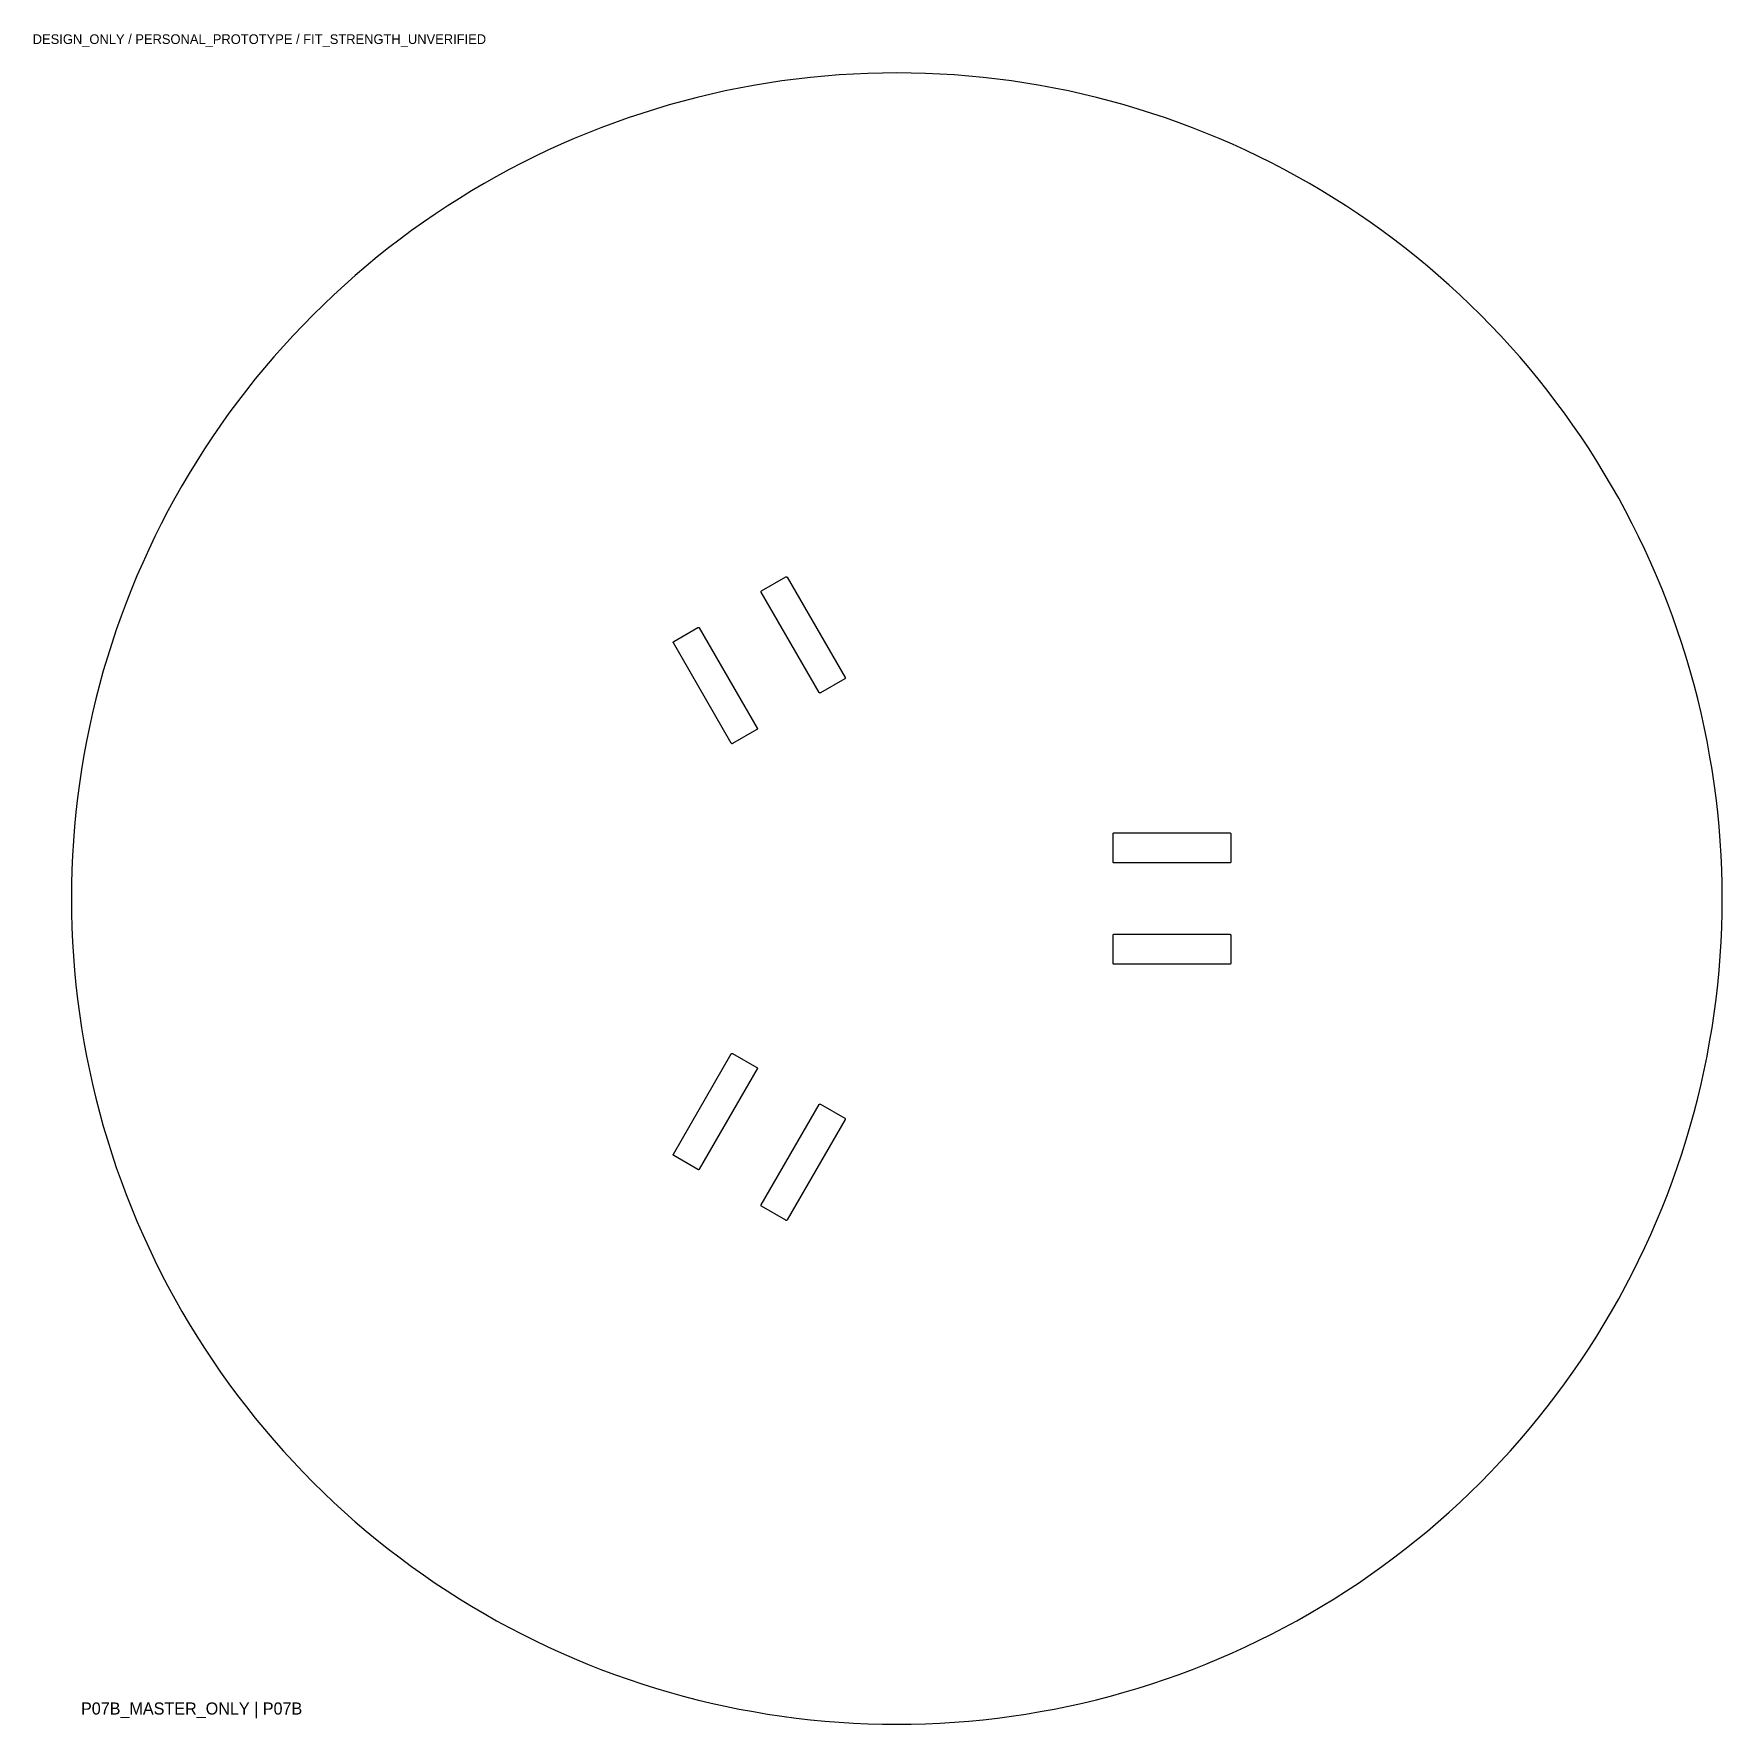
# Model space of a CAD drawing. Header units: millimetres. Extents: x 2 to 352, y 10 to 360.
import ezdxf

# ---------------------------------------------------------------- set-up
doc = ezdxf.new("R2010")
doc.units = ezdxf.units.MM
for name, color, linetype in [('ANNOTATION_NOT_CUT', 7, 'Continuous'), ('CUT_INNER', 3, 'Continuous'), ('CUT_OUTER', 1, 'Continuous')]:
    doc.layers.add(name, color=color, linetype=linetype)

msp = doc.modelspace()

# ---------------------------------------------------------------- linework, layer by layer
at = {"layer": 'CUT_INNER'}
for points in [[(170.294126, 226.735431), (170.303029, 226.697248), (170.304312, 226.658063), (170.297926, 226.619379), (170.284115, 226.582685), (170.263411, 226.549391), (170.23661, 226.520775), (170.20474, 226.497938), (165.181793, 223.597938), (165.146081, 223.581757), (165.107898, 223.572854), (165.068712, 223.571571), (165.030029, 223.577958), (164.993335, 223.591769), (164.960041, 223.612473), (164.931425, 223.639274), (164.908588, 223.671143), (152.908588, 244.455753), (152.892407, 244.491465), (152.883504, 244.529648), (152.882221, 244.568833), (152.888608, 244.607517), (152.902419, 244.644211), (152.923122, 244.677505), (152.949924, 244.706121), (152.981793, 244.728958), (158.00474, 247.628958), (158.040453, 247.645139), (158.078635, 247.654042), (158.117821, 247.655325), (158.156504, 247.648938), (158.193198, 247.635127), (158.226493, 247.614424), (158.255108, 247.587622), (158.277945, 247.555753), (170.277945, 226.771143)], [(152.107593, 216.235431), (152.116496, 216.197248), (152.117779, 216.158063), (152.111392, 216.119379), (152.097581, 216.082685), (152.076878, 216.049391), (152.050076, 216.020775), (152.018207, 215.997938), (146.99526, 213.097938), (146.959547, 213.081757), (146.921365, 213.072854), (146.882179, 213.071571), (146.843496, 213.077958), (146.806802, 213.091769), (146.773507, 213.112473), (146.744892, 213.139274), (146.722055, 213.171143), (134.722055, 233.955753), (134.705874, 233.991465), (134.696971, 234.029648), (134.695688, 234.068833), (134.702074, 234.107517), (134.715885, 234.144211), (134.736589, 234.177505), (134.76339, 234.206121), (134.79526, 234.228958), (139.818207, 237.128958), (139.853919, 237.145139), (139.892102, 237.154042), (139.931288, 237.155325), (139.969971, 237.148938), (140.006665, 237.135127), (140.039959, 237.114424), (140.068575, 237.087622), (140.091412, 237.055753), (152.091412, 216.271143)], [(226, 188.4), (225.960982, 188.403843), (225.923463, 188.415224), (225.888886, 188.433706), (225.858579, 188.458579), (225.833706, 188.488886), (225.815224, 188.523463), (225.803843, 188.560982), (225.8, 188.6), (225.8, 194.4), (225.803843, 194.439018), (225.815224, 194.476537), (225.833706, 194.511114), (225.858579, 194.541421), (225.888886, 194.566294), (225.923463, 194.584776), (225.960982, 194.596157), (226, 194.6), (250, 194.6), (250.039018, 194.596157), (250.076537, 194.584776), (250.111114, 194.566294), (250.141421, 194.541421), (250.166294, 194.511114), (250.184776, 194.476537), (250.196157, 194.439018), (250.2, 194.4), (250.2, 188.6), (250.196157, 188.560982), (250.184776, 188.523463), (250.166294, 188.488886), (250.141421, 188.458579), (250.111114, 188.433706), (250.076537, 188.415224), (250.039018, 188.403843), (250, 188.4)], [(225.960982, 167.403843), (225.923463, 167.415224), (225.888886, 167.433706), (225.858579, 167.458579), (225.833706, 167.488886), (225.815224, 167.523463), (225.803843, 167.560982), (225.8, 167.6), (225.8, 173.4), (225.803843, 173.439018), (225.815224, 173.476537), (225.833706, 173.511114), (225.858579, 173.541421), (225.888886, 173.566294), (225.923463, 173.584776), (225.960982, 173.596157), (226, 173.6), (250, 173.6), (250.039018, 173.596157), (250.076537, 173.584776), (250.111114, 173.566294), (250.141421, 173.541421), (250.166294, 173.511114), (250.184776, 173.476537), (250.196157, 173.439018), (250.2, 173.4), (250.2, 167.6), (250.196157, 167.560982), (250.184776, 167.523463), (250.166294, 167.488886), (250.141421, 167.458579), (250.111114, 167.433706), (250.076537, 167.415224), (250.039018, 167.403843), (250, 167.4), (226, 167.4)], [(146.744892, 148.860726), (146.773507, 148.887527), (146.806802, 148.908231), (146.843496, 148.922042), (146.882179, 148.928429), (146.921365, 148.927146), (146.959547, 148.918243), (146.99526, 148.902062), (152.018207, 146.002062), (152.050076, 145.979225), (152.076878, 145.950609), (152.097581, 145.917315), (152.111392, 145.880621), (152.117779, 145.841937), (152.116496, 145.802752), (152.107593, 145.764569), (152.091412, 145.728857), (140.091412, 124.944247), (140.068575, 124.912378), (140.039959, 124.885576), (140.006665, 124.864873), (139.969971, 124.851062), (139.931288, 124.844675), (139.892102, 124.845958), (139.853919, 124.854861), (139.818207, 124.871042), (134.79526, 127.771042), (134.76339, 127.793879), (134.736589, 127.822495), (134.715885, 127.855789), (134.702074, 127.892483), (134.695688, 127.931167), (134.696971, 127.970352), (134.705874, 128.008535), (134.722055, 128.044247), (146.722055, 148.828857)], [(164.908588, 138.328857), (164.931425, 138.360726), (164.960041, 138.387527), (164.993335, 138.408231), (165.030029, 138.422042), (165.068712, 138.428429), (165.107898, 138.427146), (165.146081, 138.418243), (165.181793, 138.402062), (170.20474, 135.502062), (170.23661, 135.479225), (170.263411, 135.450609), (170.284115, 135.417315), (170.297926, 135.380621), (170.304312, 135.341937), (170.303029, 135.302752), (170.294126, 135.264569), (170.277945, 135.228857), (158.277945, 114.444247), (158.255108, 114.412378), (158.226493, 114.385576), (158.193198, 114.364873), (158.156504, 114.351062), (158.117821, 114.344675), (158.078635, 114.345958), (158.040453, 114.354861), (158.00474, 114.371042), (152.981793, 117.271042), (152.949924, 117.293879), (152.923122, 117.322495), (152.902419, 117.355789), (152.888608, 117.392483), (152.882221, 117.431167), (152.883504, 117.470352), (152.892407, 117.508535), (152.908588, 117.544247)]]:
    msp.add_lwpolyline(points, close=True, dxfattribs=at)
at = {"layer": 'CUT_OUTER'}
msp.add_lwpolyline([(351.973956, 178.015638), (352, 181), (351.973956, 183.984362), (351.895831, 186.967814), (351.76565, 189.949449), (351.583453, 192.928357), (351.349293, 195.903632), (351.063244, 198.874367), (350.725392, 201.839658), (350.33584, 204.7986), (349.894706, 207.750294), (349.402126, 210.693838), (348.858248, 213.628338), (348.26324, 216.552899), (347.617281, 219.46663), (346.920569, 222.368644), (346.173316, 225.258057), (345.37575, 228.133988), (344.528113, 230.995562), (343.630664, 233.841906), (342.683676, 236.672154), (341.687438, 239.485445), (340.642253, 242.280919), (339.548439, 245.057727), (338.40633, 247.815023), (337.216273, 250.551966), (335.978632, 253.267723), (334.693782, 255.961466), (333.362116, 258.632375), (331.984038, 261.279637), (330.55997, 263.902445), (329.090344, 266.5), (327.575608, 269.071511), (326.016224, 271.616194), (324.412667, 274.133275), (322.765425, 276.621986), (321.075, 279.081571), (319.341906, 281.511278), (317.566672, 283.910369), (315.749839, 286.278112), (313.891959, 288.613787), (311.9936, 290.916681), (310.055338, 293.186094), (308.077765, 295.421334), (306.061483, 297.62172), (304.007106, 299.786581), (301.91526, 301.91526), (299.786581, 304.007106), (297.62172, 306.061483), (295.421334, 308.077765), (293.186094, 310.055338), (290.916681, 311.9936), (288.613787, 313.891959), (286.278112, 315.749839), (283.910369, 317.566672), (281.511278, 319.341906), (279.081571, 321.075), (276.621986, 322.765425), (274.133275, 324.412667), (271.616194, 326.016224), (269.071511, 327.575608), (266.5, 329.090344), (263.902445, 330.55997), (261.279637, 331.984038), (258.632375, 333.362116), (255.961466, 334.693782), (253.267723, 335.978632), (250.551966, 337.216273), (247.815023, 338.40633), (245.057727, 339.548439), (242.280919, 340.642253), (239.485445, 341.687438), (236.672154, 342.683676), (233.841906, 343.630664), (230.995562, 344.528113), (228.133988, 345.37575), (225.258057, 346.173316), (222.368644, 346.920569), (219.46663, 347.617281), (216.552899, 348.26324), (213.628338, 348.858248), (210.693838, 349.402126), (207.750294, 349.894706), (204.7986, 350.33584), (201.839658, 350.725392), (198.874367, 351.063244), (195.903632, 351.349293), (192.928357, 351.583453), (189.949449, 351.76565), (186.967814, 351.895831), (183.984362, 351.973956), (181, 352), (178.015638, 351.973956), (175.032186, 351.895831), (172.050551, 351.76565), (169.071643, 351.583453), (166.096368, 351.349293), (163.125633, 351.063244), (160.160342, 350.725392), (157.2014, 350.33584), (154.249706, 349.894706), (151.306162, 349.402126), (148.371662, 348.858248), (145.447101, 348.26324), (142.53337, 347.617281), (139.631356, 346.920569), (136.741943, 346.173316), (133.866012, 345.37575), (131.004438, 344.528113), (128.158094, 343.630664), (125.327846, 342.683676), (122.514555, 341.687438), (119.719081, 340.642253), (116.942273, 339.548439), (114.184977, 338.40633), (111.448034, 337.216273), (108.732277, 335.978632), (106.038534, 334.693782), (103.367625, 333.362116), (100.720363, 331.984038), (98.097555, 330.55997), (95.5, 329.090344), (92.928489, 327.575608), (90.383806, 326.016224), (87.866725, 324.412667), (85.378014, 322.765425), (82.918429, 321.075), (80.488722, 319.341906), (78.089631, 317.566672), (75.721888, 315.749839), (73.386213, 313.891959), (71.083319, 311.9936), (68.813906, 310.055338), (66.578666, 308.077765), (64.37828, 306.061483), (62.213419, 304.007106), (60.08474, 301.91526), (57.992894, 299.786581), (55.938517, 297.62172), (53.922235, 295.421334), (51.944662, 293.186094), (50.0064, 290.916681), (48.108041, 288.613787), (46.250161, 286.278112), (44.433328, 283.910369), (42.658094, 281.511278), (40.925, 279.081571), (39.234575, 276.621986), (37.587333, 274.133275), (35.983776, 271.616194), (34.424392, 269.071511), (32.909656, 266.5), (31.44003, 263.902445), (30.015962, 261.279637), (28.637884, 258.632375), (27.306218, 255.961466), (26.021368, 253.267723), (24.783727, 250.551966), (23.59367, 247.815023), (22.451561, 245.057727), (21.357747, 242.280919), (20.312562, 239.485445), (19.316324, 236.672154), (18.369336, 233.841906), (17.471887, 230.995562), (16.62425, 228.133988), (15.826684, 225.258057), (15.079431, 222.368644), (14.382719, 219.46663), (13.73676, 216.552899), (13.141752, 213.628338), (12.597874, 210.693838), (12.105294, 207.750294), (11.66416, 204.7986), (11.274608, 201.839658), (10.936756, 198.874367), (10.650707, 195.903632), (10.416547, 192.928357), (10.23435, 189.949449), (10.104169, 186.967814), (10.026044, 183.984362), (10, 181), (10.026044, 178.015638), (10.104169, 175.032186), (10.23435, 172.050551), (10.416547, 169.071643), (10.650707, 166.096368), (10.936756, 163.125633), (11.274608, 160.160342), (11.66416, 157.2014), (12.105294, 154.249706), (12.597874, 151.306162), (13.141752, 148.371662), (13.73676, 145.447101), (14.382719, 142.53337), (15.079431, 139.631356), (15.826684, 136.741943), (16.62425, 133.866012), (17.471887, 131.004438), (18.369336, 128.158094), (19.316324, 125.327846), (20.312562, 122.514555), (21.357747, 119.719081), (22.451561, 116.942273), (23.59367, 114.184977), (24.783727, 111.448034), (26.021368, 108.732277), (27.306218, 106.038534), (28.637884, 103.367625), (30.015962, 100.720363), (31.44003, 98.097555), (32.909656, 95.5), (34.424392, 92.928489), (35.983776, 90.383806), (37.587333, 87.866725), (39.234575, 85.378014), (40.925, 82.918429), (42.658094, 80.488722), (44.433328, 78.089631), (46.250161, 75.721888), (48.108041, 73.386213), (50.0064, 71.083319), (51.944662, 68.813906), (53.922235, 66.578666), (55.938517, 64.37828), (57.992894, 62.213419), (60.08474, 60.08474), (62.213419, 57.992894), (64.37828, 55.938517), (66.578666, 53.922235), (68.813906, 51.944662), (71.083319, 50.0064), (73.386213, 48.108041), (75.721888, 46.250161), (78.089631, 44.433328), (80.488722, 42.658094), (82.918429, 40.925), (85.378014, 39.234575), (87.866725, 37.587333), (90.383806, 35.983776), (92.928489, 34.424392), (95.5, 32.909656), (98.097555, 31.44003), (100.720363, 30.015962), (103.367625, 28.637884), (106.038534, 27.306218), (108.732277, 26.021368), (111.448034, 24.783727), (114.184977, 23.59367), (116.942273, 22.451561), (119.719081, 21.357747), (122.514555, 20.312562), (125.327846, 19.316324), (128.158094, 18.369336), (131.004438, 17.471887), (133.866012, 16.62425), (136.741943, 15.826684), (139.631356, 15.079431), (142.53337, 14.382719), (145.447101, 13.73676), (148.371662, 13.141752), (151.306162, 12.597874), (154.249706, 12.105294), (157.2014, 11.66416), (160.160342, 11.274608), (163.125633, 10.936756), (166.096368, 10.650707), (169.071643, 10.416547), (172.050551, 10.23435), (175.032186, 10.104169), (178.015638, 10.026044), (181, 10), (183.984362, 10.026044), (186.967814, 10.104169), (189.949449, 10.23435), (192.928357, 10.416547), (195.903632, 10.650707), (198.874367, 10.936756), (201.839658, 11.274608), (204.7986, 11.66416), (207.750294, 12.105294), (210.693838, 12.597874), (213.628338, 13.141752), (216.552899, 13.73676), (219.46663, 14.382719), (222.368644, 15.079431), (225.258057, 15.826684), (228.133988, 16.62425), (230.995562, 17.471887), (233.841906, 18.369336), (236.672154, 19.316324), (239.485445, 20.312562), (242.280919, 21.357747), (245.057727, 22.451561), (247.815023, 23.59367), (250.551966, 24.783727), (253.267723, 26.021368), (255.961466, 27.306218), (258.632375, 28.637884), (261.279637, 30.015962), (263.902445, 31.44003), (266.5, 32.909656), (269.071511, 34.424392), (271.616194, 35.983776), (274.133275, 37.587333), (276.621986, 39.234575), (279.081571, 40.925), (281.511278, 42.658094), (283.910369, 44.433328), (286.278112, 46.250161), (288.613787, 48.108041), (290.916681, 50.0064), (293.186094, 51.944662), (295.421334, 53.922235), (297.62172, 55.938517), (299.786581, 57.992894), (301.91526, 60.08474), (304.007106, 62.213419), (306.061483, 64.37828), (308.077765, 66.578666), (310.055338, 68.813906), (311.9936, 71.083319), (313.891959, 73.386213), (315.749839, 75.721888), (317.566672, 78.089631), (319.341906, 80.488722), (321.075, 82.918429), (322.765425, 85.378014), (324.412667, 87.866725), (326.016224, 90.383806), (327.575608, 92.928489), (329.090344, 95.5), (330.55997, 98.097555), (331.984038, 100.720363), (333.362116, 103.367625), (334.693782, 106.038534), (335.978632, 108.732277), (337.216273, 111.448034), (338.40633, 114.184977), (339.548439, 116.942273), (340.642253, 119.719081), (341.687438, 122.514555), (342.683676, 125.327846), (343.630664, 128.158094), (344.528113, 131.004438), (345.37575, 133.866012), (346.173316, 136.741943), (346.920569, 139.631356), (347.617281, 142.53337), (348.26324, 145.447101), (348.858248, 148.371662), (349.402126, 151.306162), (349.894706, 154.249706), (350.33584, 157.2014), (350.725392, 160.160342), (351.063244, 163.125633), (351.349293, 166.096368), (351.583453, 169.071643), (351.76565, 172.050551), (351.895831, 175.032186)], close=True, dxfattribs=at)

# ---------------------------------------------------------------- texts
at = {"layer": 'ANNOTATION_NOT_CUT'}
for s, height, p in [('DESIGN_ONLY / PERSONAL_PROTOTYPE / FIT_STRENGTH_UNVERIFIED', 2, (2, 358)), ('P07B_MASTER_ONLY | P07B', 2.5, (12, 12))]:
    msp.add_text(s, height=height, dxfattribs=at).set_placement(p)

doc.saveas('drawing.dxf')
